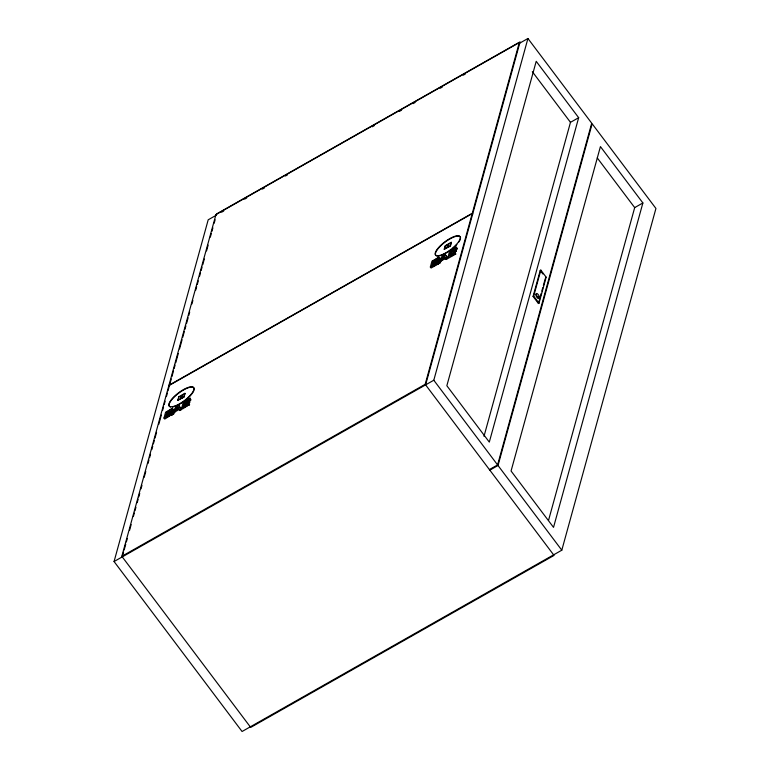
<?xml version="1.0" encoding="UTF-8"?>
<svg xmlns="http://www.w3.org/2000/svg" width="770" height="770" viewBox="0 0 770 770"><rect width="100%" height="100%" fill="white"/><g stroke="black" fill="none" stroke-linecap="round" stroke-linejoin="round"><path stroke-width="1.16" d="M460.287 239.037L460.537 237.93A15.333 4.861 -37 0 0 451.153 238.257L447.89 240.153A15.333 4.861 -37 0 0 435.926 251.983A15.333 4.861 -37 0 0 440.777 255.486M489.826 470.143L498.017 465.494L592.14 123.768L655.934 208.468L561.802 550.194L242.069 731.5L114.066 561.532L208.198 219.806L216.389 215.157L216.745 213.858L520.096 41.849L425.608 384.865M472.203 213.617L425.184 384.307L554.044 555.411L250.693 727.419L121.833 556.315L168.851 385.626L472.203 213.617L472.626 214.176M169.371 385.847L168.948 385.279L215.956 214.589L519.307 42.581L519.74 43.149L527.931 38.5L591.716 123.2L497.593 464.926L489.402 469.575M122.574 555.728L123.527 552.273M124.163 549.963L125.751 544.197M126.386 541.888L127.339 538.432M129.562 530.357L131.15 524.591M133.374 516.516L134.336 513.061M134.971 510.751L135.924 507.295M137.195 502.675L138.148 499.22M138.783 496.91L139.736 493.454M141.006 488.834L141.959 485.379M144.183 477.304L145.771 471.538M147.994 463.463L148.947 460.008M149.582 457.698L150.535 454.242M151.805 449.622L152.758 446.167M153.394 443.857L154.347 440.401M154.982 438.092L156.57 432.326M158.793 424.251L161.334 415.03M162.605 410.41L163.558 406.955M164.193 404.645L165.146 401.189M166.416 396.569L167.369 393.114M168.004 390.804L168.957 387.349M171.277 378.927L169.275 386.194L168.851 385.626M171.912 376.617L173.5 370.851M174.135 368.551L175.088 365.086M175.724 362.786L178.265 353.555M179.535 348.945L182.076 339.714M182.711 337.404L184.299 331.639M184.935 329.339L185.888 325.874M186.523 323.573L188.111 317.798M188.746 315.498L189.699 312.033M191.923 303.967L192.875 300.502M195.734 290.126L196.687 286.661M197.322 284.361L198.275 280.896M199.546 276.286L200.498 272.821M201.134 270.52L202.087 267.055M202.731 264.755L204.32 258.98M206.543 250.914L208.131 245.149M210.354 237.073L211.307 233.608M211.942 231.308L212.895 227.843M214.166 223.233L215.119 219.768M171.874 414.443L164.761 419.063L164 418.052L165.617 412.2L172.538 408.273L173.106 409.967L166.455 413.663L166.898 412.056L172.538 408.273M166.262 414.356L167.023 415.357L172.105 412.479L171.537 410.776L166.262 414.356L165.666 416.522L171.113 413.432L172.114 414.895L173.597 414.048L175.05 411.844L180.632 408.62L181.393 409.63L179.843 410.506L178.524 408.437L174.29 410.833L172.836 413.038L171.354 413.885L176.696 405.915L178.515 404.885L181.393 409.63M164 418.052L171.113 413.432M177.889 400.227L178.842 396.762L184.896 393.326L184.155 397.07L177.889 400.227L183.943 396.791L184.896 393.326M178.101 400.506L178.842 396.762M181.325 396.078L180.854 397.811L181.932 395.732L181.325 396.078L182.365 396.3M183.943 404.327L184.704 405.328L189.978 401.757L189.218 400.756L183.943 404.327L183.347 406.502L188.804 403.403L189.564 404.414L182.442 409.034L181.681 408.023L183.298 402.171L190.219 398.244L190.787 399.948L184.136 403.634L184.579 402.027L190.219 398.244M181.681 408.023L188.804 403.403M436.397 264.447L432.769 266.507L433.366 264.331L438.448 261.454L437.88 259.75L432.605 263.321L432.008 265.496L437.456 262.406L438.024 264.1L431.104 268.027L430.343 267.026L431.96 261.174L438.881 257.247L439.449 258.941L432.798 262.628L433.24 261.03L438.881 257.247M430.343 267.026L437.456 262.406M444.232 249.191L445.185 245.736L451.239 242.3L450.498 246.044L444.232 249.191L450.286 245.755L451.239 242.3M444.444 249.48L445.397 246.015L451.461 242.579M447.668 245.053L447.197 246.785L448.275 244.706L448.708 245.274L447.668 245.053L448.275 244.706M454.088 254.418L450.45 256.477L451.047 254.302L456.129 251.424L455.561 249.721L450.286 253.301L449.69 255.467L455.147 252.377L455.715 254.081L448.785 258.008L448.025 256.997L449.642 251.145L456.562 247.218L457.13 248.912L450.479 252.608L450.922 251.001L456.562 247.218M448.025 256.997L455.147 252.377M168.948 385.279L472.299 213.271L519.307 42.581M114.066 561.532L433.799 380.226L527.931 38.5M483.993 436.32L570.474 122.334L578.665 117.695L536.209 61.321L446.85 385.731L489.306 442.105L578.665 117.695M533.081 296.421L540.232 270.463L540.838 270.116L546.171 277.2L539.019 303.168L538.413 303.505L533.081 296.421L533.687 296.084L540.838 270.116M538.413 303.505L541.214 293.351M541.83 291.089L542.763 287.701M543.389 285.449L545.256 278.673M548.519 520.433L634.692 207.611L642.883 202.962L600.427 146.589L511.068 470.999L553.524 527.373L642.883 202.962M177.35 406.214L174.886 409.938L178.303 408.004L177.35 406.214L178.111 407.224L176.263 410.015M443.693 255.188L441.229 258.913L444.646 256.978L443.693 255.188L444.454 256.198L443.222 258.056M437.697 262.859L439.179 262.012L440.632 259.808L444.868 257.411L446.186 259.48L447.736 258.595L444.858 253.859L443.039 254.889L437.697 262.859L438.457 263.86L439.94 263.022L441.393 260.818L446.975 257.594L447.736 258.595M172.114 414.895L174.116 411.902M438.457 263.86L439.786 261.867M221.616 212.193L223.704 211.009M244.629 199.141L246.718 197.957M262.416 189.064L264.505 187.87M285.429 176.012L287.518 174.828M372.247 126.781L374.336 125.597M399.447 111.361L401.536 110.168M413.038 103.642L415.136 102.458M440.238 88.223L442.336 87.039M463.251 75.171L465.34 73.987M182.086 395.328L185.118 393.605M169.246 413.519L171.277 412.364M184.896 404.645L188.958 402.335M433.558 263.638L438.64 260.761M454.29 251.886L456.321 250.731M441.99 259.923L444.55 258.47M166.426 417.533L169.15 415.983M184.107 407.503L189.564 404.414M545.564 277.537L546.171 277.2M121.833 556.315L425.184 384.307M532.34 71.697L570.474 122.334M597.27 157.927L634.692 207.611M540.232 270.463L542.898 274.005M472.299 213.271L472.722 213.839M533.687 296.084L539.019 303.168M456.379 247.911L457.13 248.912M455.368 250.414L456.129 251.424M454.954 253.07L455.715 254.081M447.803 246.439L448.227 247.006M450.922 251.001L451.682 252.011M450.286 253.301L451.047 254.302M446.186 259.48L444.868 257.411M440.632 259.808L441.393 260.818M438.688 257.94L439.449 258.941M439.179 262.012L439.94 263.022M437.687 260.443L438.448 261.454M437.273 263.099L438.024 264.1M433.24 261.03L434.001 262.031M432.605 263.321L433.366 264.331M433.799 380.226L497.593 464.926M498.017 465.494L561.802 550.194M215.956 214.589L216.389 215.157M190.036 398.937L190.787 399.948M189.025 401.44L189.786 402.45M188.612 404.096L189.372 405.107M181.46 397.464L181.884 398.032M184.579 402.027L185.339 403.037M174.29 410.833L175.05 411.844M172.345 408.966L173.106 409.967M172.836 413.038L173.597 414.048M171.344 411.469L172.105 412.479M170.93 414.125L171.681 415.136M166.898 412.056L167.658 413.067M444.858 253.859L446.975 257.594M178.515 404.885L180.632 408.62M179.285 409.447L179.843 410.506M538.596 296.71A2.618 0.943 60.4 0 1 538.23 298.462A2.618 0.943 60.4 0 1 536.17 296.017A2.618 0.943 60.4 0 1 536.18 293.842M460.123 239.73A15.333 4.861 -37 0 1 458.882 241.953M456.889 244.465A15.333 4.861 -37 0 1 452.818 248.364M450.469 250.211A15.333 4.861 -37 0 1 441.701 255.168M192.538 392.989A15.333 4.861 -37 0 0 193.78 390.756L194.194 388.966A15.333 4.861 -37 0 0 184.81 389.283L181.547 391.179A15.333 4.861 -37 0 0 170.728 407.012M191.951 393.797A15.333 4.861 -37 0 1 188.65 397.455M187.947 398.1A15.333 4.861 -37 0 1 185.705 400.025M184.126 401.237A15.333 4.861 -37 0 1 175.358 406.194M174.434 406.512A15.333 4.861 -37 0 1 172.74 406.935M536.449 294.708A2.618 0.943 60.4 0 0 539.038 298.144A2.618 0.943 60.4 0 0 538.24 294.602A2.618 0.943 60.4 0 0 536.449 294.708M175.146 405.915A15.333 4.861 -37 0 0 193.982 388.677A15.333 4.861 -37 0 0 175.05 395.732A15.333 4.861 -37 0 0 175.146 405.915M441.489 254.889A15.333 4.861 -37 0 0 460.325 237.651A15.333 4.861 -37 0 0 441.393 244.706A15.333 4.861 -37 0 0 441.489 254.889"/></g></svg>
